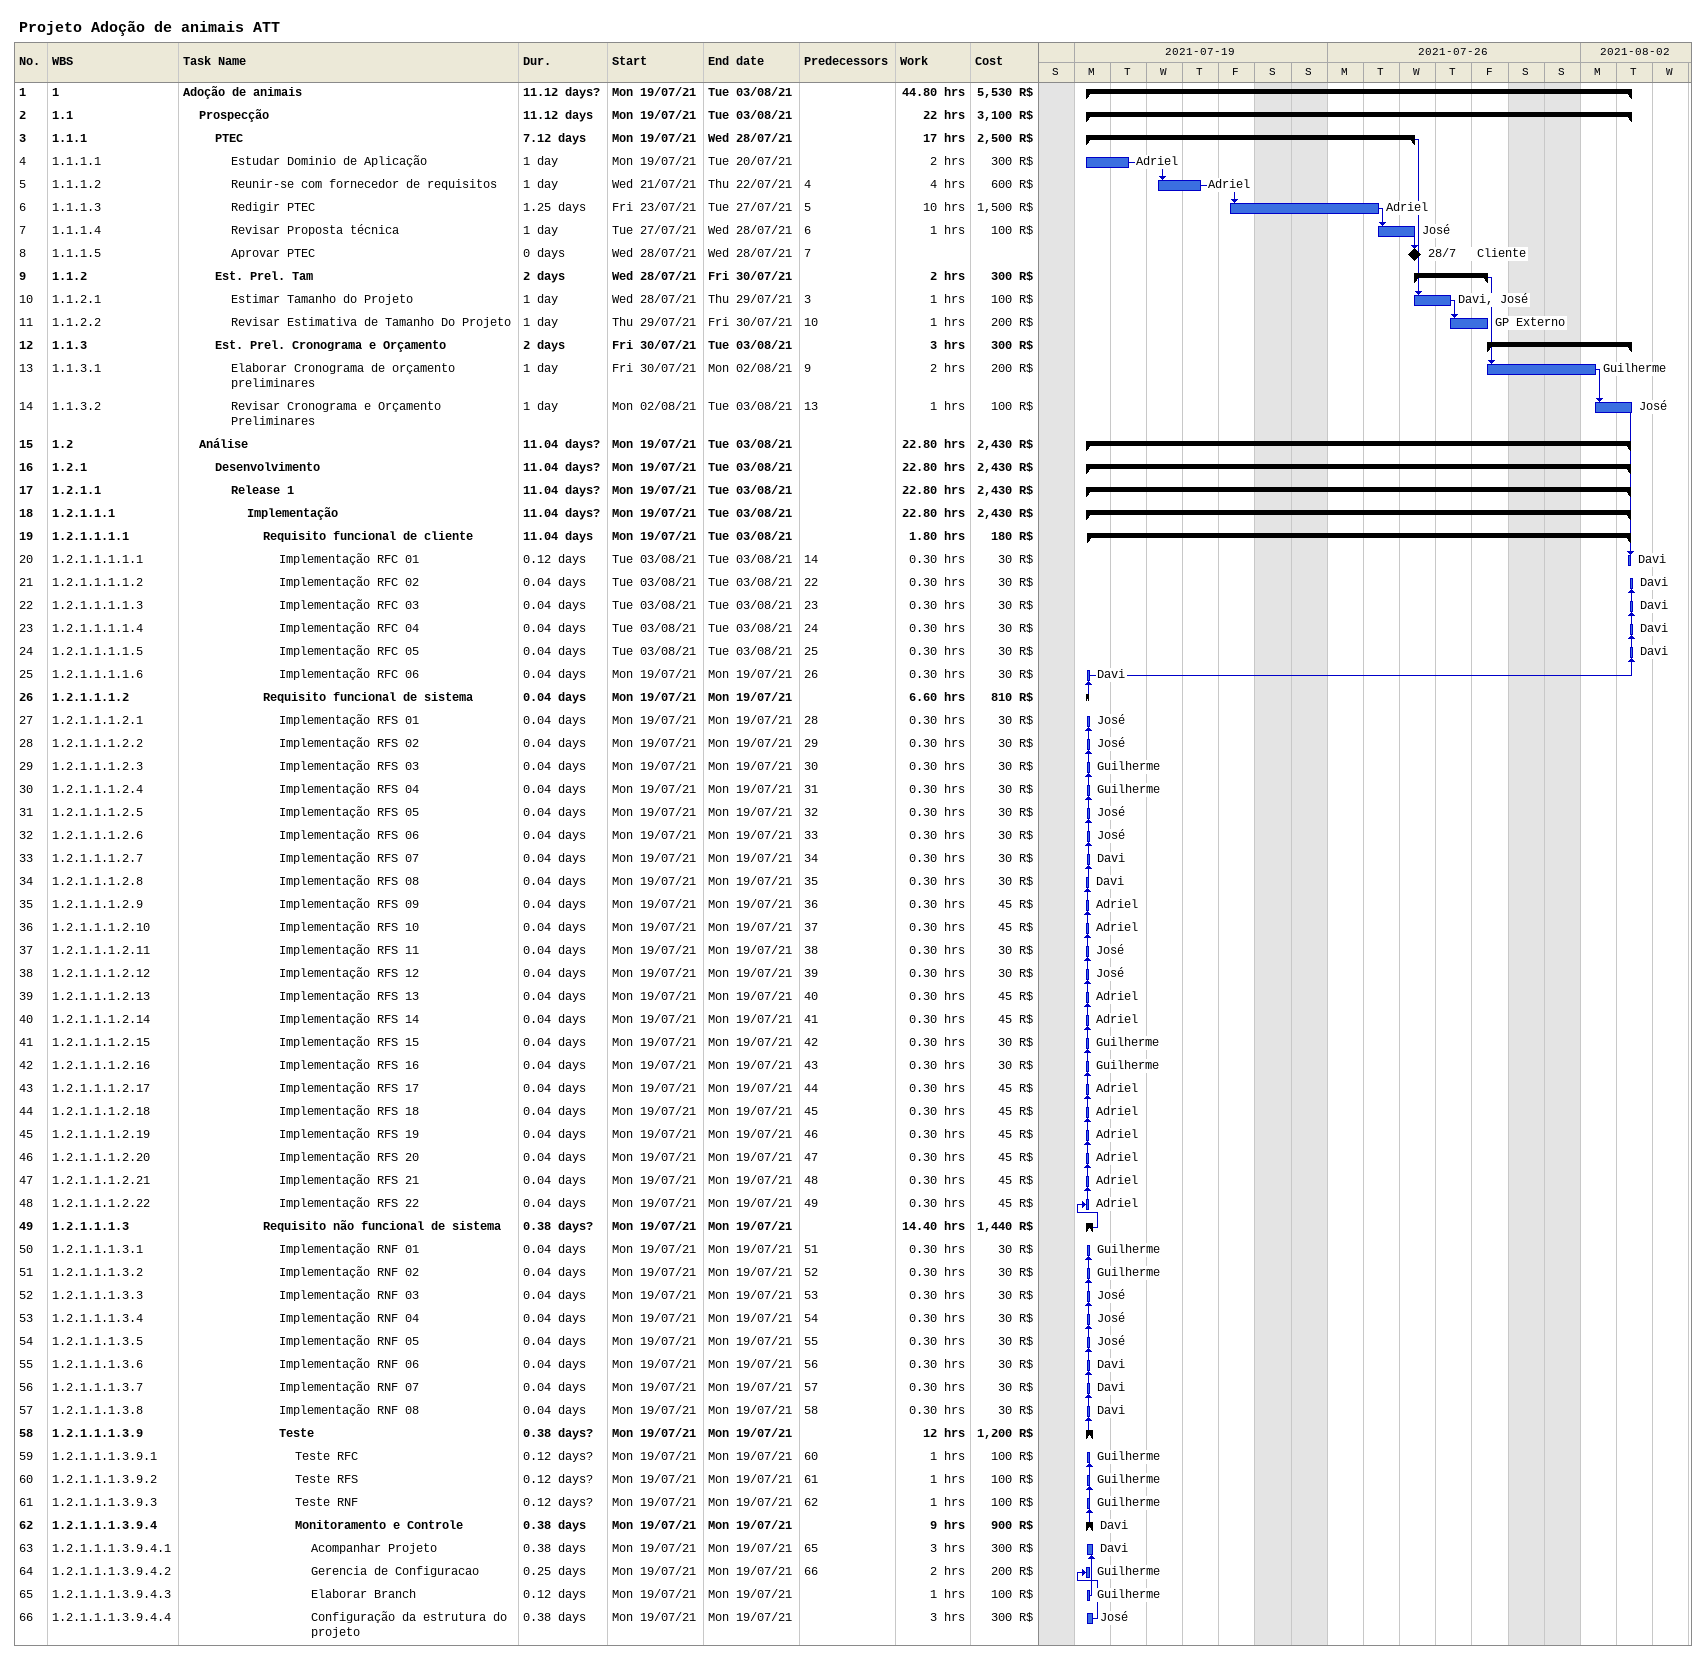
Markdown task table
Projeto Adoção de animais ATT

| ID | WBS | Task | Duration | Start | Finish | Predecessors | Resources | Work (h) | Cost (R$) |
|---|---|---|---|---|---|---|---|---|---|
| 1 | 1 | **Adoção de animais** | 11.12d? | 2021-07-19 | 2021-08-03 |  |  | 44.80 | 5530 |
| 2 | 1.1 | **Prospecção** | 11.12d | 2021-07-19 | 2021-08-03 |  |  | 22 | 3100 |
| 3 | 1.1.1 | **PTEC** | 7.12d | 2021-07-19 | 2021-07-28 |  |  | 17 | 2500 |
| 4 | 1.1.1.1 | Estudar Dominio de Aplicação | 1d | 2021-07-19 | 2021-07-20 |  | Adriel | 2 | 300 |
| 5 | 1.1.1.2 | Reunir-se com fornecedor de requisitos | 1d | 2021-07-21 | 2021-07-22 | 4 | Adriel | 4 | 600 |
| 6 | 1.1.1.3 | Redigir PTEC | 1.25d | 2021-07-23 | 2021-07-27 | 5 | Adriel | 10 | 1500 |
| 7 | 1.1.1.4 | Revisar Proposta técnica | 1d | 2021-07-27 | 2021-07-28 | 6 | José | 1 | 100 |
| 8 | 1.1.1.5 | Aprovar PTEC | 0d | 2021-07-28 | 2021-07-28 | 7 | Cliente |  |  |
| 9 | 1.1.2 | **Est. Prel. Tam** | 2d | 2021-07-28 | 2021-07-30 |  |  | 2 | 300 |
| 10 | 1.1.2.1 | Estimar Tamanho do Projeto | 1d | 2021-07-28 | 2021-07-29 | 3 | Davi, José | 1 | 100 |
| 11 | 1.1.2.2 | Revisar Estimativa de Tamanho Do Projeto | 1d | 2021-07-29 | 2021-07-30 | 10 | GP Externo | 1 | 200 |
| 12 | 1.1.3 | **Est. Prel. Cronograma e Orçamento** | 2d | 2021-07-30 | 2021-08-03 |  |  | 3 | 300 |
| 13 | 1.1.3.1 | Elaborar Cronograma de orçamento preliminares | 1d | 2021-07-30 | 2021-08-02 | 9 | Guilherme | 2 | 200 |
| 14 | 1.1.3.2 | Revisar Cronograma e Orçamento Preliminares | 1d | 2021-08-02 | 2021-08-03 | 13 | José | 1 | 100 |
| 15 | 1.2 | **Análise** | 11.04d? | 2021-07-19 | 2021-08-03 |  |  | 22.80 | 2430 |
| 16 | 1.2.1 | **Desenvolvimento** | 11.04d? | 2021-07-19 | 2021-08-03 |  |  | 22.80 | 2430 |
| 17 | 1.2.1.1 | **Release 1** | 11.04d? | 2021-07-19 | 2021-08-03 |  |  | 22.80 | 2430 |
| 18 | 1.2.1.1.1 | **Implementação** | 11.04d? | 2021-07-19 | 2021-08-03 |  |  | 22.80 | 2430 |
| 19 | 1.2.1.1.1.1 | **Requisito funcional de cliente** | 11.04d | 2021-07-19 | 2021-08-03 |  |  | 1.80 | 180 |
| 20 | 1.2.1.1.1.1.1 | Implementação RFC 01 | 0.12d | 2021-08-03 | 2021-08-03 | 14 | Davi | 0.30 | 30 |
| 21 | 1.2.1.1.1.1.2 | Implementação RFC 02 | 0.04d | 2021-08-03 | 2021-08-03 | 22 | Davi | 0.30 | 30 |
| 22 | 1.2.1.1.1.1.3 | Implementação RFC 03 | 0.04d | 2021-08-03 | 2021-08-03 | 23 | Davi | 0.30 | 30 |
| 23 | 1.2.1.1.1.1.4 | Implementação RFC 04 | 0.04d | 2021-08-03 | 2021-08-03 | 24 | Davi | 0.30 | 30 |
| 24 | 1.2.1.1.1.1.5 | Implementação RFC 05 | 0.04d | 2021-08-03 | 2021-08-03 | 25 | Davi | 0.30 | 30 |
| 25 | 1.2.1.1.1.1.6 | Implementação RFC 06 | 0.04d | 2021-07-19 | 2021-07-19 | 26 | Davi | 0.30 | 30 |
| 26 | 1.2.1.1.1.2 | **Requisito funcional de sistema** | 0.04d | 2021-07-19 | 2021-07-19 |  |  | 6.60 | 810 |
| 27 | 1.2.1.1.1.2.1 | Implementação RFS 01 | 0.04d | 2021-07-19 | 2021-07-19 | 28 | José | 0.30 | 30 |
| 28 | 1.2.1.1.1.2.2 | Implementação RFS 02 | 0.04d | 2021-07-19 | 2021-07-19 | 29 | José | 0.30 | 30 |
| 29 | 1.2.1.1.1.2.3 | Implementação RFS 03 | 0.04d | 2021-07-19 | 2021-07-19 | 30 | Guilherme | 0.30 | 30 |
| 30 | 1.2.1.1.1.2.4 | Implementação RFS 04 | 0.04d | 2021-07-19 | 2021-07-19 | 31 | Guilherme | 0.30 | 30 |
| 31 | 1.2.1.1.1.2.5 | Implementação RFS 05 | 0.04d | 2021-07-19 | 2021-07-19 | 32 | José | 0.30 | 30 |
| 32 | 1.2.1.1.1.2.6 | Implementação RFS 06 | 0.04d | 2021-07-19 | 2021-07-19 | 33 | José | 0.30 | 30 |
| 33 | 1.2.1.1.1.2.7 | Implementação RFS 07 | 0.04d | 2021-07-19 | 2021-07-19 | 34 | Davi | 0.30 | 30 |
| 34 | 1.2.1.1.1.2.8 | Implementação RFS 08 | 0.04d | 2021-07-19 | 2021-07-19 | 35 | Davi | 0.30 | 30 |
| 35 | 1.2.1.1.1.2.9 | Implementação RFS 09 | 0.04d | 2021-07-19 | 2021-07-19 | 36 | Adriel | 0.30 | 45 |
| 36 | 1.2.1.1.1.2.10 | Implementação RFS 10 | 0.04d | 2021-07-19 | 2021-07-19 | 37 | Adriel | 0.30 | 45 |
| 37 | 1.2.1.1.1.2.11 | Implementação RFS 11 | 0.04d | 2021-07-19 | 2021-07-19 | 38 | José | 0.30 | 30 |
| 38 | 1.2.1.1.1.2.12 | Implementação RFS 12 | 0.04d | 2021-07-19 | 2021-07-19 | 39 | José | 0.30 | 30 |
| 39 | 1.2.1.1.1.2.13 | Implementação RFS 13 | 0.04d | 2021-07-19 | 2021-07-19 | 40 | Adriel | 0.30 | 45 |
| 40 | 1.2.1.1.1.2.14 | Implementação RFS 14 | 0.04d | 2021-07-19 | 2021-07-19 | 41 | Adriel | 0.30 | 45 |
| 41 | 1.2.1.1.1.2.15 | Implementação RFS 15 | 0.04d | 2021-07-19 | 2021-07-19 | 42 | Guilherme | 0.30 | 30 |
| 42 | 1.2.1.1.1.2.16 | Implementação RFS 16 | 0.04d | 2021-07-19 | 2021-07-19 | 43 | Guilherme | 0.30 | 30 |
| 43 | 1.2.1.1.1.2.17 | Implementação RFS 17 | 0.04d | 2021-07-19 | 2021-07-19 | 44 | Adriel | 0.30 | 45 |
| 44 | 1.2.1.1.1.2.18 | Implementação RFS 18 | 0.04d | 2021-07-19 | 2021-07-19 | 45 | Adriel | 0.30 | 45 |
| 45 | 1.2.1.1.1.2.19 | Implementação RFS 19 | 0.04d | 2021-07-19 | 2021-07-19 | 46 | Adriel | 0.30 | 45 |
| 46 | 1.2.1.1.1.2.20 | Implementação RFS 20 | 0.04d | 2021-07-19 | 2021-07-19 | 47 | Adriel | 0.30 | 45 |
| 47 | 1.2.1.1.1.2.21 | Implementação RFS 21 | 0.04d | 2021-07-19 | 2021-07-19 | 48 | Adriel | 0.30 | 45 |
| 48 | 1.2.1.1.1.2.22 | Implementação RFS 22 | 0.04d | 2021-07-19 | 2021-07-19 | 49 | Adriel | 0.30 | 45 |
| 49 | 1.2.1.1.1.3 | **Requisito não funcional de sistema** | 0.38d? | 2021-07-19 | 2021-07-19 |  |  | 14.40 | 1440 |
| 50 | 1.2.1.1.1.3.1 | Implementação RNF 01 | 0.04d | 2021-07-19 | 2021-07-19 | 51 | Guilherme | 0.30 | 30 |
| 51 | 1.2.1.1.1.3.2 | Implementação RNF 02 | 0.04d | 2021-07-19 | 2021-07-19 | 52 | Guilherme | 0.30 | 30 |
| 52 | 1.2.1.1.1.3.3 | Implementação RNF 03 | 0.04d | 2021-07-19 | 2021-07-19 | 53 | José | 0.30 | 30 |
| 53 | 1.2.1.1.1.3.4 | Implementação RNF 04 | 0.04d | 2021-07-19 | 2021-07-19 | 54 | José | 0.30 | 30 |
| 54 | 1.2.1.1.1.3.5 | Implementação RNF 05 | 0.04d | 2021-07-19 | 2021-07-19 | 55 | José | 0.30 | 30 |
| 55 | 1.2.1.1.1.3.6 | Implementação RNF 06 | 0.04d | 2021-07-19 | 2021-07-19 | 56 | Davi | 0.30 | 30 |
| 56 | 1.2.1.1.1.3.7 | Implementação RNF 07 | 0.04d | 2021-07-19 | 2021-07-19 | 57 | Davi | 0.30 | 30 |
| 57 | 1.2.1.1.1.3.8 | Implementação RNF 08 | 0.04d | 2021-07-19 | 2021-07-19 | 58 | Davi | 0.30 | 30 |
| 58 | 1.2.1.1.1.3.9 | **Teste** | 0.38d? | 2021-07-19 | 2021-07-19 |  |  | 12 | 1200 |
| 59 | 1.2.1.1.1.3.9.1 | Teste RFC | 0.12d? | 2021-07-19 | 2021-07-19 | 60 | Guilherme | 1 | 100 |
| 60 | 1.2.1.1.1.3.9.2 | Teste RFS | 0.12d? | 2021-07-19 | 2021-07-19 | 61 | Guilherme | 1 | 100 |
| 61 | 1.2.1.1.1.3.9.3 | Teste RNF | 0.12d? | 2021-07-19 | 2021-07-19 | 62 | Guilherme | 1 | 100 |
| 62 | 1.2.1.1.1.3.9.4 | **Monitoramento e Controle** | 0.38d | 2021-07-19 | 2021-07-19 |  | Davi | 9 | 900 |
| 63 | 1.2.1.1.1.3.9.4.1 | Acompanhar Projeto | 0.38d | 2021-07-19 | 2021-07-19 | 65 | Davi | 3 | 300 |
| 64 | 1.2.1.1.1.3.9.4.2 | Gerencia de Configuracao | 0.25d | 2021-07-19 | 2021-07-19 | 66 | Guilherme | 2 | 200 |
| 65 | 1.2.1.1.1.3.9.4.3 | Elaborar Branch | 0.12d | 2021-07-19 | 2021-07-19 |  | Guilherme | 1 | 100 |
| 66 | 1.2.1.1.1.3.9.4.4 | Configuração da estrutura do projeto | 0.38d | 2021-07-19 | 2021-07-19 |  | José | 3 | 300 |
